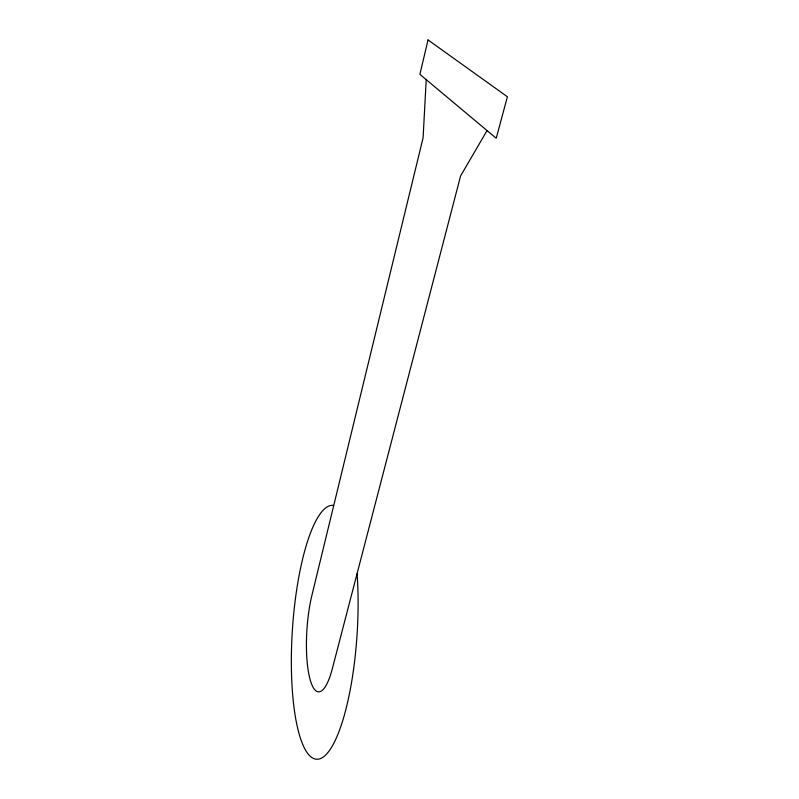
<?xml version="1.0" encoding="UTF-8"?>
<svg xmlns="http://www.w3.org/2000/svg" width="799" height="799" viewBox="0 0 799 799"><rect width="100%" height="100%" fill="white"/><g stroke="black" fill="none" stroke-linecap="round" stroke-linejoin="round"><path stroke-width="1.2" d="M426.217 79.65L423.1 137.758L311.9 595.365A61.074 15.521 -86.3 0 0 310.142 679.639A61.074 15.521 -86.3 0 0 332.384 668.513L460.594 175.94L487.05 130.577M333.682 505.757L332.943 505.308A127.191 32.439 -86.3 0 0 291.485 650.136A127.191 32.439 -86.3 0 0 327.151 753.427A127.191 32.439 -86.3 0 0 357.213 575.59L357.013 573.882M428.034 39.95L419.894 74.357L496.219 138.247L507.405 96.769L428.034 39.95"/></g></svg>
